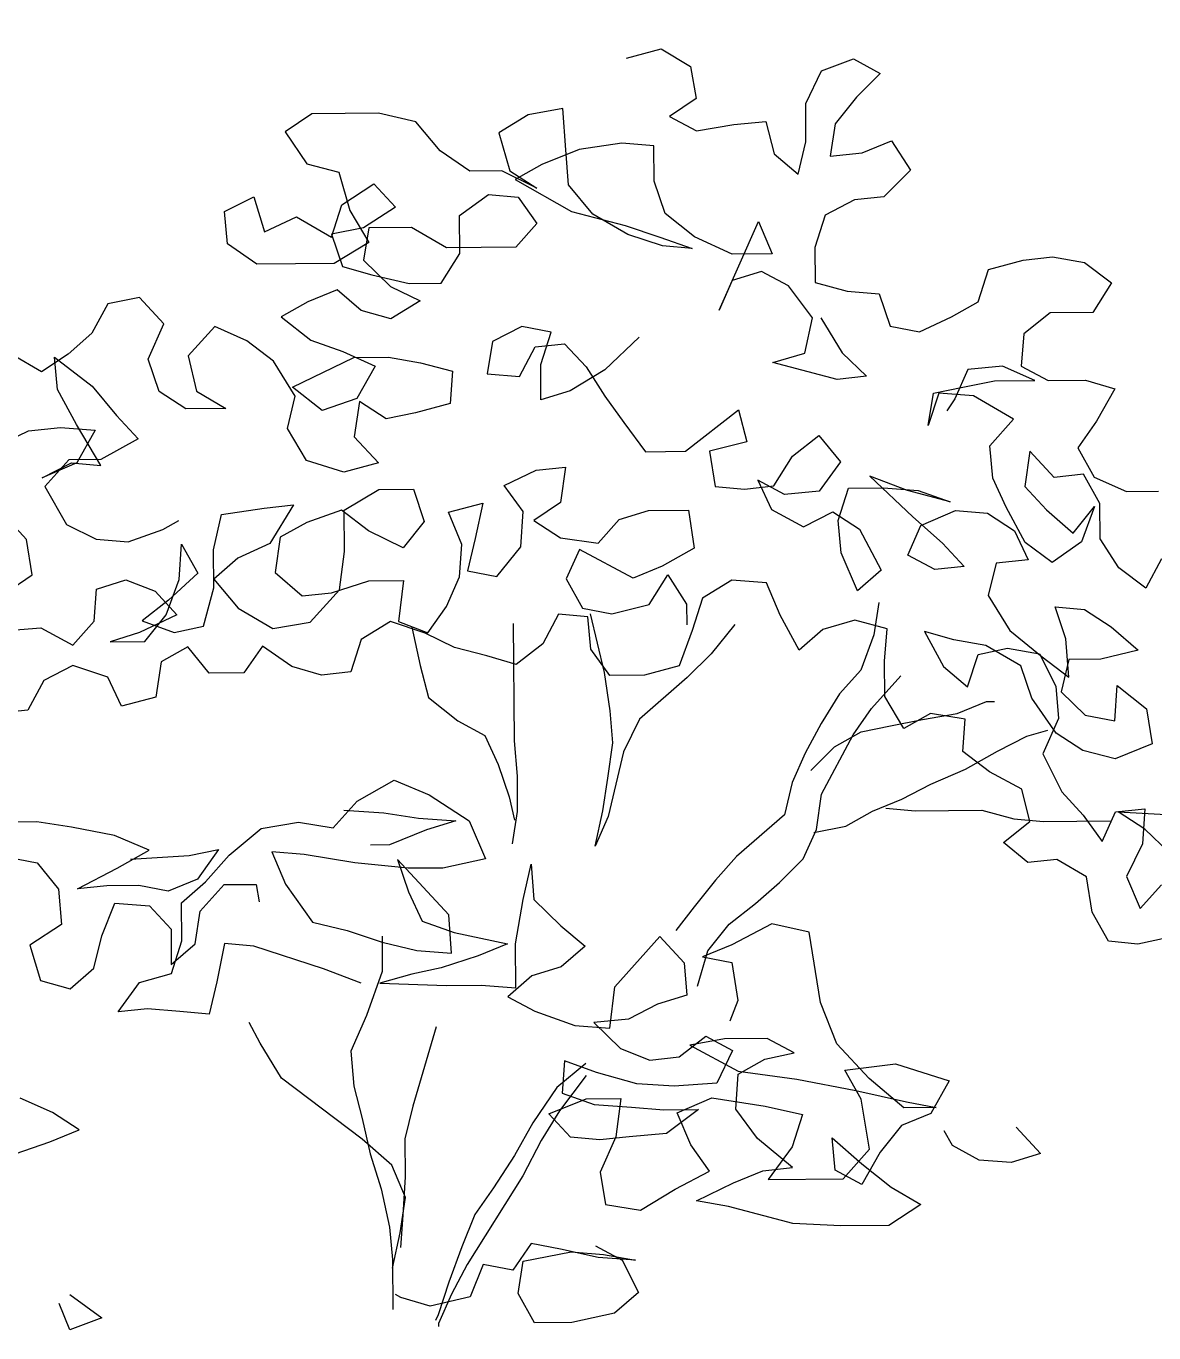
# Model space of a CAD drawing. Header units: millimetres. Extents: x 318905 to 439572, y -5133 to 105868.
# Drawn here: x 427151 to 428179, y 5629 to 6819 of the extents above; entities that cross this region are included whole.
import ezdxf

# ---------------------------------------------------------------- set-up
doc = ezdxf.new("R2010")
doc.units = ezdxf.units.MM
doc.header["$MEASUREMENT"] = 0
doc.layers.add('0_Stylo_No__98', color=154, linetype='Continuous', lineweight=0)
doc.layers.add('INTI_Agencement_Stylo_No__101', color=252, linetype='Continuous', lineweight=0)
doc.styles.add('STYLE_GENERE_3', font='')
doc.styles.get('STYLE_GENERE_3').set_extended_font_data('Arial')
doc.dimstyles.new('STYLE_GENERE__1', dxfattribs={"dimtxt": 200, "dimasz": 142.5, "dimexe": 0.18, "dimexo": 500, "dimgap": 0.09, "dimtad": 0, "dimtih": 1, "dimtoh": 1, "dimlfac": 0.001, "dimzin": 0, "dimdsep": 46, "dimtxsty": 'STYLE_GENERE_3', "dimblk": 'ARROWHEAD_6', "dimblk1": 'ARROWHEAD_6', "dimblk2": 'ARROWHEAD_6', "dimcen": 0.09, "dimclrd": 154, "dimclre": 154, "dimclrt": 154, "dimazin": 0, "dimtfac": 1, "dimtdec": 4, "dimtmove": 0, "dimatfit": 3, "dimfxl": 0, "dimtolj": 1, "dimtzin": 0, "dimarcsym": 0})

# ---------------------------------------------------------------- blocks, each defined once
blk = doc.blocks.new('arbre6[4]', base_point=(427385.8, -574.7))
at = {"layer": 'INTI_Agencement_Stylo_No__101', "linetype": 'Continuous'}
for p, q in [((427698.2, 6790.3), (427729.7, 6798.7)), ((427729.7, 6798.7), (427756.6, 6782.8)), ((427875.8, 6778.6), (427905, 6789.5)), ((427905, 6789.5), (427929.4, 6776.4)), ((427756.6, 6782.8), (427761.7, 6753.4)), ((427861.5, 6749), (427875.8, 6778.6)), ((427929.4, 6776.4), (427907.7, 6754.8)), ((427761.7, 6753.4), (427737.5, 6737.2)), ((427861.7, 6714.2), (427861.5, 6749)), ((427907.7, 6754.8), (427888.4, 6730.5)), ((427411.5, 6739.6), (427387.3, 6723.3)), ((427472.3, 6740.1), (427411.5, 6739.6)), ((427506.4, 6732.4), (427472.3, 6740.1)), ((427608.6, 6738.7), (427581.9, 6722.4)), ((427640.1, 6744.3), (427608.6, 6738.7)), ((427642.9, 6706.9), (427640.1, 6744.3)), ((427737.5, 6737.2), (427761.9, 6724)), ((427528.5, 6705.8), (427506.4, 6732.4)), ((427761.9, 6724), (427795.9, 6729.7)), ((427795.9, 6729.7), (427825.1, 6732.6)), ((427825.1, 6732.6), (427832.6, 6703.2)), ((427888.4, 6730.5), (427883.7, 6701)), ((427387.3, 6723.3), (427407, 6694)), ((427581.9, 6722.4), (427591.9, 6687.7)), ((427693.9, 6712.7), (427655, 6707)), ((427723.1, 6710.3), (427693.9, 6712.7)), ((427854.7, 6684.7), (427861.7, 6714.2)), ((427912.9, 6704), (427939.6, 6714.9)), ((427939.6, 6714.9), (427956.8, 6688.3)), ((427555.4, 6687.3), (427528.5, 6705.8)), ((427655, 6707), (427621.1, 6693.3)), ((427645.5, 6674.8), (427642.9, 6706.9)), ((427723.3, 6678.1), (427723.1, 6710.3)), ((427832.6, 6703.2), (427854.7, 6684.7)), ((427883.7, 6701), (427912.9, 6704)), ((427407, 6694), (427436.2, 6686.3)), ((427621.1, 6693.3), (427596.8, 6679.7)), ((427956.8, 6688.3), (427932.7, 6664)), ((427436.2, 6686.3), (427446.2, 6651.6)), ((427584.6, 6687.6), (427555.4, 6687.3)), ((427616.4, 6671.8), (427584.6, 6687.6)), ((427591.9, 6687.7), (427616.4, 6671.8)), ((427596.8, 6679.7), (427648.1, 6650.7)), ((427733.3, 6648.8), (427723.3, 6678.1)), ((427438.9, 6656.8), (427467.9, 6675.8)), ((427467.9, 6675.8), (427487.6, 6654.6)), ((427546, 6647.1), (427572.6, 6666.1)), ((427572.6, 6666.1), (427599.4, 6663.6)), ((427667.6, 6648.2), (427645.5, 6674.8)), ((427331.9, 6650.5), (427358.6, 6664.1)), ((427358.6, 6664.1), (427368.5, 6632.1)), ((427429.4, 6627.3), (427438.9, 6656.8)), ((427487.6, 6654.6), (427458.5, 6635.6)), ((427599.4, 6663.6), (427616.6, 6639.7)), ((427905.9, 6661.1), (427879.3, 6647.4)), ((427932.7, 6664), (427905.9, 6661.1)), ((427334.6, 6621.1), (427331.9, 6650.5)), ((427368.5, 6632.1), (427397.6, 6645.8)), ((427397.6, 6645.8), (427429.4, 6627.3)), ((427446.2, 6651.6), (427463.5, 6622.3)), ((427546.3, 6612.3), (427546, 6647.1)), ((427648.1, 6650.7), (427696.9, 6637.8)), ((427699.4, 6629.8), (427667.6, 6648.2)), ((427760.2, 6627.6), (427733.3, 6648.8)), ((427782.6, 6560.9), (427818.5, 6641.5)), ((427818.5, 6641.5), (427830.9, 6612.2)), ((427879.3, 6647.4), (427869.8, 6617.9)), ((427458.5, 6635.6), (427429.4, 6630)), ((427429.4, 6630), (427439.3, 6600.6)), ((427463.4, 6635.6), (427458.7, 6606.2)), ((427502.3, 6636), (427463.4, 6635.6)), ((427534.1, 6617.6), (427502.3, 6636)), ((427616.6, 6639.7), (427597.3, 6618.1)), ((427696.9, 6637.8), (427728.6, 6627.3)), ((427731.1, 6619.3), (427699.4, 6629.8)), ((427361.5, 6602.6), (427334.6, 6621.1)), ((427463.5, 6622.3), (427432, 6603.2)), ((427597.3, 6618.1), (427534.1, 6617.6)), ((427728.6, 6627.3), (427757.9, 6616.9)), ((427757.9, 6616.9), (427731.1, 6619.3)), ((427794.4, 6611.9), (427760.2, 6627.6)), ((427869.8, 6617.9), (427870, 6585.8)), ((427458.7, 6606.2), (427483.2, 6582.3)), ((427529.4, 6585.4), (427546.3, 6612.3)), ((427830.9, 6612.2), (427794.4, 6611.9)), ((428028, 6597.9), (428059.6, 6606.2)), ((428059.6, 6606.2), (428086.3, 6609.2)), ((428086.3, 6609.2), (428115.5, 6604.1)), ((427432, 6603.2), (427361.5, 6602.6)), ((427439.3, 6600.6), (427466.1, 6592.8)), ((427821.3, 6596.1), (427794.6, 6587.8)), ((427845.7, 6582.9), (427821.3, 6596.1)), ((428018.5, 6568.4), (428028, 6597.9)), ((428115.5, 6604.1), (428140, 6585.6)), ((427466.1, 6592.8), (427500.2, 6585.1)), ((427483.2, 6582.3), (427510.1, 6569.2)), ((427500.2, 6585.1), (427529.4, 6585.4)), ((427794.6, 6587.8), (427782.6, 6560.9)), ((427867.8, 6553.7), (427845.7, 6582.9)), ((427870, 6585.8), (427899.2, 6578)), ((428140, 6585.6), (428123.2, 6558.6)), ((427254.6, 6572.2), (427225.5, 6566.6)), ((427276.7, 6548.3), (427254.6, 6572.2)), ((427434.6, 6579.2), (427407.9, 6568.2)), ((427456.6, 6560.6), (427434.6, 6579.2)), ((427510.1, 6569.2), (427483.5, 6552.9)), ((427899.2, 6578), (427928.5, 6575.6)), ((427928.5, 6575.6), (427938.4, 6546.3)), ((427225.5, 6566.6), (427211.1, 6539.7)), ((427407.9, 6568.2), (427383.7, 6554.6)), ((427483.5, 6552.9), (427456.6, 6560.6)), ((427994.3, 6554.8), (428018.5, 6568.4)), ((428084.3, 6558.3), (428060.1, 6539.3)), ((428123.2, 6558.6), (428084.3, 6558.3)), ((427262.4, 6516.1), (427276.7, 6548.3)), ((427323, 6546), (427298.8, 6519.1)), ((427352.2, 6532.9), (427323, 6546)), ((427383.7, 6554.6), (427410.6, 6533.5)), ((427602.7, 6545.9), (427576, 6532.3)), ((427629.5, 6540.8), (427602.7, 6545.9)), ((427860.7, 6521.5), (427867.8, 6553.7)), ((427875.1, 6553.7), (427894.8, 6521.8)), ((427938.4, 6546.3), (427965.2, 6541.1)), ((427965.2, 6541.1), (427994.3, 6554.8)), ((427211.1, 6539.7), (427189.4, 6520.7)), ((427410.6, 6533.5), (427439.9, 6523)), ((427620, 6511.3), (427629.5, 6540.8)), ((427709.8, 6536.2), (427678.4, 6506.4)), ((428060.1, 6539.3), (428057.9, 6509.9)), ((427376.7, 6514.4), (427352.2, 6532.9)), ((427439.9, 6523), (427469.2, 6509.9)), ((427576, 6532.3), (427571.4, 6502.8)), ((427600.6, 6500.4), (427615, 6527.3)), ((427615, 6527.3), (427641.7, 6530.2)), ((427641.7, 6530.2), (427661.4, 6509)), ((427894.8, 6521.8), (427916.8, 6500.6)), ((427165.1, 6504.5), (427138.3, 6520.3)), ((427189.4, 6520.7), (427165.1, 6504.5)), ((427179.9, 6488.5), (427177.2, 6518)), ((427177.2, 6518), (427211.5, 6491.5)), ((427272.3, 6486.7), (427262.4, 6516.1)), ((427298.8, 6519.1), (427306.4, 6487)), ((427396.4, 6482.5), (427376.7, 6514.4)), ((427393.9, 6490.5), (427449.7, 6517.7)), ((427449.7, 6517.7), (427481.3, 6518)), ((427469.2, 6509.9), (427452.4, 6480.3)), ((427481.3, 6518), (427510.5, 6512.9)), ((427510.5, 6512.9), (427539.8, 6505.2)), ((427620.2, 6479.1), (427620, 6511.3)), ((427831.6, 6513.2), (427860.7, 6521.5)), ((427890.1, 6497.6), (427831.6, 6513.2)), ((428040.8, 6509.7), (428009.2, 6506.8)), ((428070.1, 6496.6), (428040.8, 6509.7)), ((428057.9, 6509.9), (428082.3, 6496.7)), ((427539.8, 6505.2), (427537.5, 6475.7)), ((427571.4, 6502.8), (427600.6, 6500.4)), ((427678.4, 6506.4), (427646.9, 6487.4)), ((427661.4, 6509), (427678.6, 6482.3)), ((427916.8, 6500.6), (427890.1, 6497.6)), ((428009.2, 6506.8), (427997.3, 6479.9)), ((427197.1, 6456.6), (427179.9, 6488.5)), ((427211.5, 6491.5), (427233.6, 6464.9)), ((427296.8, 6470.9), (427272.3, 6486.7)), ((427306.4, 6487), (427333.2, 6471.2)), ((427420.8, 6469.3), (427393.9, 6490.5)), ((427646.9, 6487.4), (427620.2, 6479.1)), ((427977.8, 6485.1), (428004.5, 6490.6)), ((428004.5, 6490.6), (428033.6, 6496.3)), ((428033.6, 6496.3), (428070.1, 6496.6)), ((428082.3, 6496.7), (428116.3, 6497)), ((428116.3, 6497), (428143.2, 6489.2)), ((428143.2, 6489.2), (428126.4, 6459.6)), ((427389.3, 6453), (427396.4, 6482.5)), ((427452.4, 6480.3), (427420.8, 6469.3)), ((427454.8, 6477.6), (427450.2, 6445.5)), ((427479.3, 6461.8), (427454.8, 6477.6)), ((427537.5, 6475.7), (427506, 6467.4)), ((427678.6, 6482.3), (427695.8, 6458.4)), ((427982.6, 6485.1), (427973.1, 6455.6)), ((427973.1, 6455.6), (427977.8, 6485.1)), ((428014.3, 6482.7), (427982.6, 6485.1)), ((427997.3, 6479.9), (427990.1, 6469.1)), ((428050.9, 6461.6), (428014.3, 6482.7)), ((427233.6, 6464.9), (427253.2, 6443.7)), ((427333.2, 6471.2), (427296.8, 6470.9)), ((427506, 6467.4), (427479.3, 6461.8)), ((427751.9, 6432.2), (427800.3, 6470.1)), ((427800.3, 6470.1), (427807.8, 6440.7)), ((427119.5, 6434.5), (427153.4, 6450.8)), ((427153.4, 6450.8), (427182.6, 6453.8)), ((427182.6, 6453.8), (427214.2, 6451.4)), ((427219.3, 6419.3), (427197.1, 6456.6)), ((427214.2, 6451.4), (427197.4, 6421.8)), ((427406.6, 6423.7), (427389.3, 6453)), ((427695.8, 6458.4), (427715.5, 6431.8)), ((428029.2, 6437.3), (428050.9, 6461.6)), ((428126.4, 6459.6), (428109.5, 6435.4)), ((427253.2, 6443.7), (427219.3, 6424.7)), ((427450.2, 6445.5), (427472.3, 6421.6)), ((427807.8, 6440.7), (427773.8, 6432.4)), ((427849.3, 6427.7), (427873.5, 6446.6)), ((427873.5, 6446.6), (427893.1, 6422.7)), ((427715.5, 6431.8), (427751.9, 6432.2)), ((427773.8, 6432.4), (427778.9, 6400.3)), ((427832.5, 6400.8), (427849.3, 6427.7)), ((428031.9, 6407.9), (428029.2, 6437.3)), ((428065.7, 6432.3), (428061.1, 6400.2)), ((428087.8, 6408.4), (428065.7, 6432.3)), ((428109.5, 6435.4), (428124.3, 6408.8)), ((427197.4, 6421.8), (427165.9, 6408.1)), ((427165.9, 6408.1), (427192.5, 6421.7)), ((427190.1, 6424.4), (427168.4, 6400.1)), ((427219.3, 6424.7), (427190.1, 6424.4)), ((427192.5, 6421.7), (427219.3, 6419.3)), ((427440.7, 6413.3), (427406.6, 6423.7)), ((427472.3, 6421.6), (427440.7, 6413.3)), ((427586.8, 6401.2), (427615.8, 6414.9)), ((427615.8, 6414.9), (427642.6, 6417.8)), ((427642.6, 6417.8), (427638, 6385.6)), ((427893.1, 6422.7), (427873.8, 6395.8)), ((427842.2, 6392.8), (427817.8, 6406)), ((427817.8, 6406), (427830.2, 6379.3)), ((427954.1, 6396.5), (427920, 6409.6)), ((427920, 6409.6), (427959.2, 6372.5)), ((428044.2, 6381.3), (428031.9, 6407.9)), ((428114.6, 6411.3), (428087.8, 6408.4)), ((428129.3, 6384.7), (428114.6, 6411.3)), ((428124.3, 6408.8), (428153.6, 6395.6)), ((427168.4, 6400.1), (427188.1, 6365.5)), ((427441, 6378.5), (427472.5, 6397.5)), ((427472.5, 6397.5), (427504.1, 6397.8)), ((427504.1, 6397.8), (427514, 6368.4)), ((427604, 6377.3), (427586.8, 6401.2)), ((427778.9, 6400.3), (427805.7, 6397.8)), ((427805.7, 6397.8), (427832.5, 6400.8)), ((427873.8, 6395.8), (427842.2, 6392.8)), ((427891.1, 6369.2), (427900.6, 6398.7)), ((427900.6, 6398.7), (427932.2, 6399)), ((427932.2, 6399), (427963.8, 6396.6)), ((427993.1, 6386.2), (427954.1, 6396.5)), ((427963.8, 6396.6), (427993.1, 6386.2)), ((428061.1, 6400.2), (428080.7, 6378.9)), ((428153.6, 6395.6), (428182.8, 6395.9)), ((427151.7, 6351.8), (427122.3, 6383.6)), ((427329.1, 6374.8), (427368, 6380.5)), ((427368, 6380.5), (427394.7, 6383.4)), ((427394.7, 6383.4), (427373.1, 6348.4)), ((427535.9, 6376.7), (427567.4, 6385)), ((427567.4, 6385), (427560.4, 6352.8)), ((427638, 6385.6), (427613.8, 6369.3)), ((427830.2, 6379.3), (427859.5, 6363.5)), ((428061.5, 6349.3), (428044.2, 6381.3)), ((428080.7, 6378.9), (428105.2, 6357.7)), ((428105.2, 6357.7), (428124.5, 6382)), ((428124.5, 6382), (428112.6, 6349.8)), ((428129.6, 6352.6), (428129.3, 6384.7)), ((427275.7, 6360.9), (427290.2, 6369.1)), ((427322, 6342.6), (427329.1, 6374.8)), ((427407, 6367.5), (427382.8, 6353.9)), ((427438.5, 6378.5), (427407, 6367.5)), ((427463, 6359.9), (427438.5, 6378.5)), ((427441.3, 6341), (427441, 6378.5)), ((427514, 6368.4), (427494.7, 6344.2)), ((427548.2, 6347.3), (427535.9, 6376.7)), ((427601.8, 6345.1), (427604, 6377.3)), ((427613.8, 6369.3), (427638.2, 6353.5)), ((427672.3, 6348.5), (427691.6, 6370)), ((427691.6, 6370), (427718.3, 6378.3)), ((427718.3, 6378.3), (427754.8, 6378.6)), ((427754.8, 6378.6), (427759.9, 6343.9)), ((427859.5, 6363.5), (427886.1, 6377.2)), ((427886.1, 6377.2), (427910.6, 6361.3)), ((427893.7, 6339.8), (427891.1, 6369.2)), ((427959.2, 6372.5), (427986.1, 6348.6)), ((427966.5, 6364.5), (427998, 6378.2)), ((427998, 6378.2), (428027.2, 6375.8)), ((428027.2, 6375.8), (428051.7, 6359.9)), ((427188.1, 6365.5), (427214.9, 6352.3)), ((427244.1, 6349.9), (427275.7, 6360.9)), ((427494.7, 6344.2), (427463, 6359.9)), ((427910.6, 6361.3), (427930.3, 6324)), ((427954.6, 6337.6), (427966.5, 6364.5)), ((428051.7, 6359.9), (428064.1, 6333.3)), ((427156.8, 6319.7), (427151.7, 6351.8)), ((427214.9, 6352.3), (427244.1, 6349.9)), ((427290.6, 6315.6), (427292.8, 6347.7)), ((427292.8, 6347.7), (427307.6, 6321.1)), ((427373.1, 6348.4), (427344, 6334.8)), ((427382.8, 6353.9), (427378.1, 6321.7)), ((427546, 6317.9), (427548.2, 6347.3)), ((427560.4, 6352.8), (427553.3, 6323.3)), ((427580.1, 6318.2), (427601.8, 6345.1)), ((427638.2, 6353.5), (427672.3, 6348.5)), ((427759.9, 6343.9), (427730.8, 6327.6)), ((427986.1, 6348.6), (428005.7, 6327.4)), ((428086, 6330.8), (428061.5, 6349.3)), ((428112.6, 6349.8), (428086, 6330.8)), ((428146.8, 6326), (428129.6, 6352.6)), ((427322.3, 6307.8), (427322, 6342.6)), ((427344, 6334.8), (427322.2, 6315.8)), ((427436.6, 6306.2), (427441.3, 6341)), ((427655.3, 6342.9), (427643.3, 6316.1)), ((427704.2, 6316.6), (427655.3, 6342.9)), ((427908.6, 6305.1), (427893.7, 6339.8)), ((427979, 6324.5), (427954.6, 6337.6)), ((428064.1, 6333.3), (428034.9, 6330.3)), ((428185.7, 6334.4), (428171.3, 6307.5)), ((427132.6, 6303.4), (427156.8, 6319.7)), ((427307.6, 6321.1), (427281, 6296.7)), ((427378.1, 6321.7), (427402.6, 6300.5)), ((427553.3, 6323.3), (427580.1, 6318.2)), ((427730.8, 6327.6), (427704.2, 6316.6)), ((427718.9, 6292.7), (427735.8, 6319.6)), ((427735.8, 6319.6), (427753, 6293)), ((427930.3, 6324), (427908.6, 6305.1)), ((428005.7, 6327.4), (427979, 6324.5)), ((428034.9, 6330.3), (428027.8, 6300.8)), ((428171.3, 6307.5), (428146.8, 6326)), ((427215.3, 6306.8), (427242, 6315.1)), ((427242, 6315.1), (427268.8, 6304.7)), ((427278.7, 6283.3), (427290.6, 6315.6)), ((427312.8, 6272.9), (427322.3, 6307.8)), ((427322.2, 6315.8), (427344.3, 6289.3)), ((427429.4, 6303.4), (427463.3, 6314.4)), ((427463.3, 6314.4), (427495, 6314.7)), ((427495, 6314.7), (427490.4, 6277.2)), ((427534.1, 6291), (427546, 6317.9)), ((427643.3, 6316.1), (427658.1, 6289.4)), ((427794.2, 6314.8), (427767.5, 6298.5)), ((427825.8, 6312.4), (427794.2, 6314.8)), ((427838.2, 6283), (427825.8, 6312.4)), ((427213.1, 6277.4), (427215.3, 6306.8)), ((427281, 6296.7), (427256.8, 6277.8)), ((427268.8, 6304.7), (427288.4, 6283.4)), ((427402.6, 6300.5), (427429.4, 6303.4)), ((427410.1, 6276.5), (427436.6, 6306.2)), ((427767.5, 6298.5), (427758, 6268.9)), ((428027.8, 6300.8), (428047.5, 6268.9)), ((427344.3, 6289.3), (427376.1, 6270.8)), ((427517.2, 6266.8), (427534.1, 6291)), ((427636.3, 6283.9), (427621.9, 6257)), ((427663.1, 6281.5), (427636.3, 6283.9)), ((427658.1, 6289.4), (427684.9, 6284.3)), ((427678, 6230.7), (427665.5, 6284.2)), ((427684.9, 6284.3), (427718.9, 6292.7)), ((427753, 6293), (427753.1, 6274.2)), ((427928.1, 6294.6), (427923.5, 6265.1)), ((428098.6, 6261.3), (428088.7, 6290.7)), ((428088.7, 6290.7), (428115.5, 6288.2)), ((428115.5, 6288.2), (428139.9, 6272.4)), ((427130.4, 6268.6), (427164.5, 6271.6)), ((427164.5, 6271.6), (427193.8, 6255.8)), ((427193.8, 6255.8), (427213.1, 6277.4)), ((427288.4, 6283.4), (427254.5, 6267.1)), ((427256.8, 6277.8), (427286.1, 6267.3)), ((427259.4, 6259.1), (427278.7, 6283.3)), ((427286.1, 6267.3), (427312.8, 6272.9)), ((427376.1, 6270.8), (427410.1, 6276.5)), ((427483.1, 6277.2), (427456.4, 6260.9)), ((427514.8, 6266.7), (427483.1, 6277.2)), ((427490.4, 6277.2), (427517.2, 6266.8)), ((427502.6, 6272), (427510.1, 6237.2)), ((427595, 6275.5), (427595.8, 6168.4)), ((427665.7, 6252), (427663.1, 6281.5)), ((427796.9, 6274.6), (427775.2, 6247.7)), ((427855.5, 6251.1), (427838.2, 6283)), ((427906.3, 6278.3), (427877.2, 6270)), ((427935.6, 6270.5), (427906.3, 6278.3)), ((428139.9, 6272.4), (428164.4, 6251.2)), ((427254.5, 6267.1), (427227.8, 6258.8)), ((427456.4, 6260.9), (427446.9, 6231.3)), ((427541.6, 6253.6), (427514.8, 6266.7)), ((427758, 6268.9), (427746.1, 6236.7)), ((427877.2, 6270), (427855.5, 6251.1)), ((427923.5, 6265.1), (427911.6, 6232.8)), ((427933.4, 6241.1), (427935.6, 6270.5)), ((427996.5, 6260.4), (427969.7, 6268.2)), ((427969.7, 6268.2), (427986.9, 6236.2)), ((428025.7, 6255.3), (427996.5, 6260.4)), ((428047.5, 6268.9), (428076.9, 6245)), ((428101.3, 6226.5), (428098.6, 6261.3)), ((427227.8, 6258.8), (427259.4, 6259.1)), ((427298.4, 6254.1), (427274.2, 6240.5)), ((427318, 6230.2), (427298.4, 6254.1)), ((427366.5, 6254.7), (427349.6, 6230.4)), ((427393.4, 6236.2), (427366.5, 6254.7)), ((427570.9, 6245.8), (427541.6, 6253.6)), ((427621.9, 6257), (427597.7, 6238)), ((427682.9, 6228.1), (427665.7, 6252)), ((428018.5, 6247.2), (428045.2, 6252.8)), ((428057.5, 6236.8), (428025.7, 6255.3)), ((428045.2, 6252.8), (428074.4, 6247.7)), ((428164.4, 6251.2), (428130.4, 6242.9)), ((427193.9, 6237.1), (427167.2, 6223.4)), ((427225.6, 6226.6), (427193.9, 6237.1)), ((427274.2, 6240.5), (427269.5, 6208.3)), ((427420.2, 6228.4), (427393.4, 6236.2)), ((427510.1, 6237.2), (427517.7, 6207.9)), ((427597.7, 6238), (427570.9, 6245.8)), ((427746.1, 6236.7), (427714.5, 6228.4)), ((427775.2, 6247.7), (427753.5, 6226.1)), ((427933.6, 6209), (427933.4, 6241.1)), ((427986.9, 6236.2), (428009, 6217.7)), ((428009, 6217.7), (428018.5, 6247.2)), ((428067.4, 6207.5), (428057.5, 6236.8)), ((428074.4, 6247.7), (428089.2, 6218.4)), ((428076.9, 6245), (428101.3, 6226.5)), ((428101.2, 6242.6), (428094.1, 6213.1)), ((428130.4, 6242.9), (428101.2, 6242.6)), ((427238, 6200), (427225.6, 6226.6)), ((427349.6, 6230.4), (427318, 6230.2)), ((427446.9, 6231.3), (427420.2, 6228.4)), ((427683.2, 6196), (427678, 6230.7)), ((427714.5, 6228.4), (427682.9, 6228.1)), ((427753.5, 6226.1), (427710, 6188.2)), ((427911.6, 6232.8), (427892.3, 6211.3)), ((427921.5, 6198.1), (427948.1, 6227.8)), ((427167.2, 6223.4), (427152.9, 6196.5)), ((428089.2, 6218.4), (428091.9, 6189)), ((428094.1, 6213.1), (428116.2, 6191.9)), ((428143, 6186.8), (428145.2, 6218.9)), ((428145.2, 6218.9), (428172.1, 6197.7)), ((427269.5, 6208.3), (427238, 6200)), ((427517.7, 6207.9), (427544.6, 6186.7)), ((427892.3, 6211.3), (427875.4, 6184.3)), ((427950.9, 6179.7), (427933.6, 6209)), ((427999.4, 6193.5), (428026.1, 6204.4)), ((428026.1, 6204.4), (428033.4, 6204.5)), ((428089.6, 6175.6), (428067.4, 6207.5)), ((427152.9, 6196.5), (427126.1, 6193.6)), ((427685.8, 6166.6), (427683.2, 6196)), ((427904.7, 6173.9), (427921.5, 6198.1)), ((427975.1, 6193.3), (427950.9, 6179.7)), ((427967.8, 6187.9), (427999.4, 6193.5)), ((428006.8, 6188.2), (427975.1, 6193.3)), ((428091.9, 6189), (428077.5, 6156.7)), ((428116.2, 6191.9), (428143, 6186.8)), ((428172.1, 6197.7), (428177.2, 6165.7)), ((427544.6, 6186.7), (427569, 6173.5)), ((427710, 6188.2), (427695.6, 6158.6)), ((427875.4, 6184.3), (427861, 6157.4)), ((427887.7, 6163), (427912, 6176.6)), ((427912, 6176.6), (427938.7, 6182.2)), ((427938.7, 6182.2), (427967.8, 6187.9)), ((428004.5, 6158.7), (428006.8, 6188.2)), ((428062.8, 6172.7), (428082.2, 6178.2)), ((427569, 6173.5), (427581.4, 6146.9)), ((427595.8, 6168.4), (427598.5, 6136.3)), ((427681.2, 6134.4), (427685.8, 6166.6)), ((427875.9, 6120.1), (427904.7, 6173.9)), ((428036.2, 6159), (428062.8, 6172.7)), ((428114, 6159.7), (428089.6, 6175.6)), ((428177.2, 6165.7), (428143.3, 6152)), ((427695.6, 6158.6), (427681.5, 6099.6)), ((427861, 6157.4), (427849.1, 6130.6)), ((427866, 6141.4), (427887.7, 6163)), ((428029, 6140.2), (428004.5, 6158.7)), ((428007.1, 6142.7), (428036.2, 6159)), ((428077.5, 6156.7), (428094.8, 6122.1)), ((428143.3, 6152), (428114, 6159.7)), ((427581.4, 6146.9), (427591.3, 6117.5)), ((427975.6, 6129), (428007.1, 6142.7)), ((427452.7, 6113.6), (427486.6, 6132.6)), ((427486.6, 6132.6), (427518.3, 6119.5)), ((427598.5, 6136.3), (427598.7, 6104.2)), ((427676.5, 6104.9), (427681.2, 6134.4)), ((427849.1, 6130.6), (427842, 6101.1)), ((427948.9, 6115.4), (427975.6, 6129)), ((428058.3, 6124.4), (428029, 6140.2)), ((427518.3, 6119.5), (427555, 6095.8)), ((427591.3, 6117.5), (427596.3, 6096.2)), ((427871.3, 6087.9), (427875.9, 6120.1)), ((428065.8, 6095.1), (428058.3, 6124.4)), ((428094.8, 6122.1), (428114.4, 6100.8)), ((427431, 6089.3), (427452.7, 6113.6)), ((427440.6, 6105.5), (427477.1, 6103.1)), ((427922.2, 6104.5), (427948.9, 6115.4)), ((427934.4, 6107.2), (427961.2, 6104.8)), ((427961.2, 6104.8), (428022, 6105.4)), ((428022, 6105.4), (428051.2, 6097.6)), ((428143.6, 6103.8), (428170.3, 6106.7)), ((428170.3, 6106.7), (428168.2, 6074.6)), ((427160.9, 6094.9), (427129.3, 6094.6)), ((427192.6, 6089.8), (427160.9, 6094.9)), ((427365.3, 6088.7), (427399.3, 6094.4)), ((427399.3, 6094.4), (427431, 6089.3)), ((427477.1, 6103.1), (427508.7, 6098)), ((427508.7, 6098), (427542.8, 6095.7)), ((427542.8, 6095.7), (427516.1, 6087.4)), ((427555, 6095.8), (427569.8, 6061.1)), ((427598.7, 6104.2), (427594.1, 6074.7)), ((427669.5, 6072.7), (427676.5, 6104.9)), ((427681.5, 6099.6), (427669.5, 6072.7)), ((427842, 6101.1), (427798.5, 6063.2)), ((427898, 6090.9), (427922.2, 6104.5)), ((428041.7, 6076.1), (428065.8, 6095.1)), ((428051.2, 6097.6), (428078, 6095.2)), ((428078, 6095.2), (428138.8, 6095.7)), ((428114.4, 6100.8), (428131.7, 6076.9)), ((428131.7, 6076.9), (428143.6, 6103.8)), ((428170.5, 6088), (428146, 6103.8)), ((428146, 6103.8), (428189.8, 6101.5)), ((427231.6, 6082.2), (427192.6, 6089.8)), ((427263.3, 6069.1), (427231.6, 6082.2)), ((427336.3, 6064.4), (427365.3, 6088.7)), ((427516.1, 6087.4), (427482.2, 6073.7)), ((427859.3, 6061.1), (427871.3, 6087.9)), ((427868.9, 6085.2), (427898, 6090.9)), ((428192.5, 6066.8), (428170.5, 6088)), ((427299.8, 6064), (427326.5, 6069.6)), ((427326.5, 6069.6), (427307.3, 6042.7)), ((427482.2, 6073.7), (427465.1, 6073.6)), ((428063.7, 6057.6), (428041.7, 6076.1)), ((428168.2, 6074.6), (428153.8, 6045)), ((427134.4, 6062.5), (427161.2, 6057.4)), ((427161.2, 6057.4), (427180.8, 6033.5)), ((427234.2, 6052.7), (427263.3, 6069.1)), ((427246.3, 6060.9), (427299.8, 6064)), ((427314.6, 6040.1), (427336.3, 6064.4)), ((427404.4, 6065), (427375.2, 6067.4)), ((427375.2, 6067.4), (427387.6, 6038.1)), ((427450.7, 6057.4), (427404.4, 6065)), ((427536.2, 6010), (427489.6, 6060.4)), ((427489.6, 6060.4), (427499.5, 6031)), ((427569.8, 6061.1), (427531, 6052.7)), ((427798.5, 6063.2), (427779.2, 6041.6)), ((427837.6, 6039.5), (427859.3, 6061.1)), ((428090.4, 6060.5), (428063.7, 6057.6)), ((428117.3, 6044.7), (428090.4, 6060.5)), ((427197.9, 6033.7), (427234.2, 6052.7)), ((427499.4, 6052.5), (427450.7, 6057.4)), ((427531, 6052.7), (427499.4, 6052.5)), ((427604.2, 6024), (427611.2, 6056.1)), ((427611.2, 6056.1), (427613.9, 6024.1)), ((427224.6, 6036.6), (427197.9, 6033.7)), ((427253.8, 6036.9), (427224.6, 6036.6)), ((427280.6, 6031.7), (427253.8, 6036.9)), ((427307.3, 6042.7), (427280.6, 6031.7)), ((427292.8, 6021.1), (427314.6, 6040.1)), ((427309.9, 6013.3), (427331.6, 6037.6)), ((427331.6, 6037.6), (427360.8, 6037.8)), ((427360.8, 6037.8), (427363.4, 6021.8)), ((427387.6, 6038.1), (427412.2, 6003.5)), ((427779.2, 6041.6), (427759.9, 6017.3)), ((427815.8, 6020.5), (427837.6, 6039.5)), ((428122.4, 6012.6), (428117.3, 6044.7)), ((428153.8, 6045), (428166.2, 6015.7)), ((428166.2, 6015.7), (428185.5, 6037.3)), ((427180.8, 6033.5), (427183.5, 6001.4)), ((427499.5, 6031), (427511.9, 6004.4)), ((427597.2, 5983.7), (427604.2, 6024)), ((427613.9, 6024.1), (427638.4, 6000.2)), ((427220.1, 5991), (427232, 6020.6)), ((427232, 6020.6), (427263.7, 6018.2)), ((427263.7, 6018.2), (427283.3, 5997)), ((427293.1, 5986.4), (427292.8, 6021.1)), ((427305.3, 5983.8), (427309.9, 6013.3)), ((427538.9, 5975.2), (427536.2, 6010)), ((427759.9, 6017.3), (427743, 5995.8)), ((427791.7, 6001.6), (427815.8, 6020.5)), ((428137.2, 5986), (428122.4, 6012.6)), ((427183.5, 6001.4), (427154.5, 5982.4)), ((427412.2, 6003.5), (427443.8, 5995.7)), ((427511.9, 6004.4), (427541.1, 5993.9)), ((427638.4, 6000.2), (427660.4, 5981.6)), ((427772.4, 5977.3), (427791.7, 6001.6)), ((427830.6, 6001.9), (427794.2, 5982.9)), ((427864.7, 5994.2), (427830.6, 6001.9)), ((427213, 5961.5), (427220.1, 5991)), ((427283.3, 5997), (427283.5, 5964.9)), ((427283.6, 5956.8), (427293.1, 5986.4)), ((427443.8, 5995.7), (427475.5, 5985.3)), ((427475.5, 5990.7), (427475.7, 5958.6)), ((427541.1, 5993.9), (427589.9, 5983.7)), ((427687.5, 5944.4), (427728.5, 5990.3)), ((427728.5, 5990.3), (427750.6, 5966.4)), ((427874.9, 5930.1), (427864.7, 5994.2)), ((428190.7, 5989.1), (428164, 5983.5)), ((427154.5, 5982.4), (427164.4, 5950.4)), ((427283.5, 5964.9), (427305.3, 5983.8)), ((427332, 5984), (427325, 5949.2)), ((427358.8, 5981.6), (427332, 5984)), ((427422.2, 5960.8), (427358.8, 5981.6)), ((427475.5, 5985.3), (427507.2, 5977.6)), ((427507.2, 5977.6), (427538.9, 5975.2)), ((427589.9, 5983.7), (427563.2, 5972.7)), ((427597.5, 5943.6), (427597.2, 5983.7)), ((427660.4, 5981.6), (427638.7, 5962.7)), ((427762.9, 5945.1), (427772.4, 5977.3)), ((427794.2, 5982.9), (427767.5, 5971.9)), ((428164, 5983.5), (428137.2, 5986)), ((427563.2, 5972.7), (427529.2, 5961.7)), ((427638.7, 5962.7), (427612, 5954.4)), ((427750.6, 5966.4), (427753.2, 5937)), ((427767.5, 5971.9), (427794.3, 5966.8)), ((427794.3, 5966.8), (427799.5, 5932)), ((427164.4, 5950.4), (427191.2, 5942.6)), ((427191.2, 5942.6), (427213, 5961.5)), ((427254.4, 5948.5), (427283.6, 5956.8)), ((427456.4, 5947.7), (427422.2, 5960.8)), ((427475.7, 5958.6), (427461.4, 5918.3)), ((427502.5, 5956.1), (427473.4, 5947.8)), ((427529.2, 5961.7), (427502.5, 5956.1)), ((427612, 5954.4), (427590.2, 5935.5)), ((427235.2, 5921.6), (427254.4, 5948.5)), ((427325, 5949.2), (427317.9, 5919.7)), ((427473.4, 5947.8), (427534.2, 5945.7)), ((427534.2, 5945.7), (427565.8, 5946)), ((427565.8, 5946), (427597.5, 5943.6)), ((427682.9, 5906.9), (427687.5, 5944.4)), ((427590.2, 5935.5), (427614.7, 5922.3)), ((427726.5, 5928.7), (427699.9, 5915.1)), ((427753.2, 5937), (427726.5, 5928.7)), ((427799.5, 5932), (427792.3, 5913.2)), ((427889.8, 5892.7), (427874.9, 5930.1)), ((427261.9, 5924.5), (427235.2, 5921.6)), ((427291.1, 5922.1), (427261.9, 5924.5)), ((427317.9, 5919.7), (427291.1, 5922.1)), ((427461.4, 5918.3), (427447.1, 5886)), ((427614.7, 5922.3), (427651.2, 5909.3)), ((427699.9, 5915.1), (427668.3, 5912.1)), ((427364.3, 5893.3), (427354.5, 5912)), ((427524.8, 5908.1), (427503.4, 5835.7)), ((427651.2, 5909.3), (427682.9, 5906.9)), ((427668.3, 5912.1), (427692.8, 5888.3)), ((427384, 5861.4), (427364.3, 5893.3)), ((427746.3, 5880.7), (427770.5, 5899.7)), ((427787.6, 5897.1), (427756, 5891.5)), ((427756, 5891.5), (427799.9, 5867.8)), ((427770.5, 5899.7), (427794.9, 5886.5)), ((427826.5, 5897.5), (427787.6, 5897.1)), ((427850.9, 5884.3), (427826.5, 5897.5)), ((427919.2, 5860.9), (427889.8, 5892.7)), ((427447.1, 5886), (427449.8, 5853.9)), ((427692.8, 5888.3), (427719.6, 5877.8)), ((427719.6, 5877.8), (427746.3, 5880.7)), ((427794.9, 5886.5), (427780.6, 5856.9)), ((427824.2, 5878.7), (427850.9, 5884.3)), ((427661.2, 5874.6), (427634.6, 5852.9)), ((427641.8, 5877.1), (427639.5, 5847.6)), ((427671, 5866.6), (427641.8, 5877.1)), ((427799.9, 5867.8), (427853.5, 5860.3)), ((427800, 5865.1), (427824.2, 5878.7)), ((427897.2, 5868.7), (427943.4, 5874.5)), ((427912, 5842.1), (427897.2, 5868.7)), ((427943.4, 5874.5), (427992.2, 5858.8)), ((427457.4, 5805.8), (427384, 5861.4)), ((427661.3, 5863.9), (427637.2, 5831.5)), ((427707.6, 5856.3), (427671, 5866.6)), ((427741.7, 5853.9), (427707.6, 5856.3)), ((427780.6, 5856.9), (427741.7, 5853.9)), ((427797.8, 5833), (427800, 5865.1)), ((427853.5, 5860.3), (427907.1, 5850)), ((427951, 5834.4), (427919.2, 5860.9)), ((427992.2, 5858.8), (427975.4, 5829.2)), ((427449.8, 5853.9), (427457.3, 5824.6)), ((427634.6, 5852.9), (427613, 5820.6)), ((427639.5, 5847.6), (427668.8, 5837.2)), ((427744.3, 5829.8), (427775.8, 5843.5)), ((427775.8, 5843.5), (427824.5, 5835.9)), ((427907.1, 5850), (427953.4, 5839.8)), ((427175.1, 5830), (427145.8, 5843.2)), ((427503.4, 5835.7), (427496.3, 5806.2)), ((427637.2, 5831.5), (427620.4, 5804.6)), ((427627.5, 5828.8), (427661.5, 5842.5)), ((427661.5, 5842.5), (427693.1, 5842.8)), ((427668.8, 5837.2), (427702.9, 5834.8)), ((427693.1, 5842.8), (427688.5, 5807.9)), ((427702.9, 5834.8), (427732.1, 5832.4)), ((427732.1, 5832.4), (427763.7, 5832.7)), ((427763.7, 5832.7), (427734.7, 5811)), ((427817.4, 5806.4), (427797.8, 5833)), ((427824.5, 5835.9), (427858.6, 5828.2)), ((427919.7, 5796.6), (427912, 5842.1)), ((427980.2, 5834.6), (427951, 5834.4)), ((427953.4, 5839.8), (427980.2, 5834.6)), ((427199.5, 5814.2), (427175.1, 5830)), ((427457.3, 5824.6), (427464.8, 5792.5)), ((427613, 5820.6), (427596.2, 5791)), ((427647.1, 5807.5), (427627.5, 5828.8)), ((427756.7, 5800.5), (427744.3, 5829.8)), ((427858.6, 5828.2), (427849.1, 5798.7)), ((427975.4, 5829.2), (427948.7, 5818.3)), ((427172.8, 5803.2), (427199.5, 5814.2)), ((427673.9, 5805.1), (427647.1, 5807.5)), ((427700.7, 5808), (427673.9, 5805.1)), ((427688.5, 5807.9), (427674.1, 5775.7)), ((427734.7, 5811), (427700.7, 5808)), ((427948.7, 5818.3), (427929.4, 5794)), ((427995.1, 5800), (427987.7, 5813.3)), ((428053.3, 5816.6), (428075.4, 5792.7)), ((427141.3, 5792.3), (427172.8, 5803.2)), ((427484.4, 5782), (427457.4, 5805.8)), ((427496.3, 5806.2), (427496.6, 5771.4)), ((427620.4, 5804.6), (427603.6, 5772.3)), ((427773.9, 5776.6), (427756.7, 5800.5)), ((427849.3, 5779.9), (427817.4, 5806.4)), ((427849.1, 5798.7), (427827.4, 5769)), ((427888.2, 5777.6), (427885.5, 5807)), ((427885.5, 5807), (427912.5, 5783.2)), ((427895.6, 5769.6), (427919.7, 5796.6)), ((428019.5, 5786.8), (427995.1, 5800)), ((427464.8, 5792.5), (427474.8, 5760.5)), ((427596.2, 5791), (427576.9, 5761.4)), ((427929.4, 5794), (427912.6, 5764.4)), ((428048.7, 5784.4), (428019.5, 5786.8)), ((428075.4, 5792.7), (428048.7, 5784.4)), ((427496.7, 5752.6), (427484.4, 5782)), ((427603.6, 5772.3), (427553.1, 5691.6)), ((427674.1, 5775.7), (427679.2, 5746.3)), ((427742.4, 5760.2), (427773.9, 5776.6)), ((427795.8, 5766.1), (427822.5, 5777)), ((427822.5, 5777), (427849.3, 5779.9)), ((427912.6, 5764.4), (427888.2, 5777.6)), ((427912.5, 5783.2), (427939.4, 5762)), ((427474.8, 5760.5), (427482.3, 5725.7)), ((427496.6, 5771.4), (427494.4, 5736.6)), ((427576.9, 5761.4), (427560.1, 5737.2)), ((427710.9, 5741.2), (427742.4, 5760.2)), ((427761.9, 5749.7), (427795.8, 5766.1)), ((427827.4, 5769), (427895.6, 5769.6)), ((427939.4, 5762), (427966.3, 5746.2)), ((427492.1, 5720.5), (427496.7, 5752.6)), ((427791.1, 5744.6), (427761.9, 5749.7)), ((427494.4, 5736.6), (427492.2, 5707.1)), ((427560.1, 5737.2), (427548.2, 5707.6)), ((427679.2, 5746.3), (427710.9, 5741.2)), ((427849.6, 5729.1), (427791.1, 5744.6)), ((427966.3, 5746.2), (427937.2, 5727.2)), ((427482.3, 5725.7), (427485, 5696.3)), ((427893.4, 5726.8), (427849.6, 5729.1)), ((427937.2, 5727.2), (427893.4, 5726.8)), ((427485.1, 5688.3), (427492.1, 5720.5)), ((427548.2, 5707.6), (427536.2, 5675.4)), ((427611.4, 5710.9), (427594.5, 5686.6)), ((427604.2, 5694.7), (427647.9, 5703.2)), ((427638.2, 5705.7), (427611.4, 5710.9)), ((427672.3, 5698), (427638.2, 5705.7)), ((427647.9, 5703.2), (427677.1, 5700.7)), ((427669.8, 5708.7), (427694.2, 5695.5)), ((427677.1, 5700.7), (427706.4, 5695.7)), ((427485, 5696.3), (427485.3, 5650.8)), ((427553.1, 5691.6), (427538.7, 5664.7)), ((427567.7, 5691.7), (427555.8, 5662.2)), ((427594.5, 5686.6), (427567.7, 5691.7)), ((427599.6, 5665.2), (427604.2, 5694.7)), ((427706.4, 5695.7), (427672.3, 5698)), ((427694.2, 5695.5), (427709, 5666.2)), ((427536.2, 5675.4), (427526.7, 5645.9)), ((427538.7, 5664.7), (427526.8, 5637.8)), ((427614.4, 5638.6), (427599.6, 5665.2)), ((427709, 5666.2), (427687.3, 5647.3)), ((427191.1, 5632.1), (427181.2, 5656.1)), ((427190.9, 5664.2), (427220.2, 5643.1)), ((427492.5, 5661.6), (427487.7, 5664.2)), ((427519.4, 5653.8), (427492.5, 5661.6)), ((427555.8, 5662.2), (427519.4, 5653.8)), ((427220.2, 5643.1), (427191.1, 5632.1)), ((427526.7, 5645.9), (427524.3, 5640.5)), ((427687.3, 5647.3), (427648.4, 5638.9)), ((427526.8, 5637.8), (427526.8, 5635.1)), ((427648.4, 5638.9), (427614.4, 5638.6))]:
    blk.add_line(p, q, dxfattribs=at)
blk = doc.blocks.new('*D139')
at = {"layer": '0_Stylo_No__98', "linetype": 'Continuous'}
for p, q in [((421926.9, 7634.3), (421926.9, 7746.8)), ((422001.9, 7559.3), (421851.9, 7709.3)), ((422426.9, 7634.3), (421786.2, 7634.3)), ((421926.9, 3655.7), (421926.9, 7634.3)), ((421926.9, -597.5), (421926.9, 3381.1)), ((421851.9, -522.5), (422001.9, -672.5)), ((422426.9, -597.5), (421786.2, -597.5)), ((421926.9, -710), (421926.9, -597.5))]:
    blk.add_line(p, q, dxfattribs=at)
at = {"layer": '0_Stylo_No__98', "insert": (421659.9, 3418.4), "char_height": 200, "attachment_point": 7, "style": 'STYLE_GENERE_3'}
blk.add_mtext('\\A1;{\\pql;\\fArial|b0|i0|c0|p34;8,23}', dxfattribs=at)
blk = doc.blocks.new('ARROWHEAD_6')
at = {"color": 0, "linetype": 'Continuous', "lineweight": 0}
for p, q in [((-0.5, -0.5), (0.5, 0.5)), ((0, 0), (-1, 0))]:
    blk.add_line(p, q, dxfattribs=at)

msp = doc.modelspace()

# ---------------------------------------------------------------- block references
at = {"layer": 'INTI_Agencement_Stylo_No__101', "linetype": 'Continuous'}
msp.add_blockref('arbre6[4]', (427385.764, -574.723), dxfattribs=at)

# ---------------------------------------------------------------- dimensions: what is measured, and where the dimension line sits
at = {"color": 154, "linetype": 'Continuous', "lineweight": 0}
dim = msp.add_linear_dim(base=(421926.861, 7634.319), p1=(426488.936, -597.466), p2=(427452.003, 7634.319), angle=90, dimstyle='STYLE_GENERE__1', dxfattribs=at)
dim.commit()
dim.dimension.update_dxf_attribs({"geometry": '*D139', "text_midpoint": (421955.059, 3518.427), "dimtype": 160})

doc.saveas('drawing.dxf')
